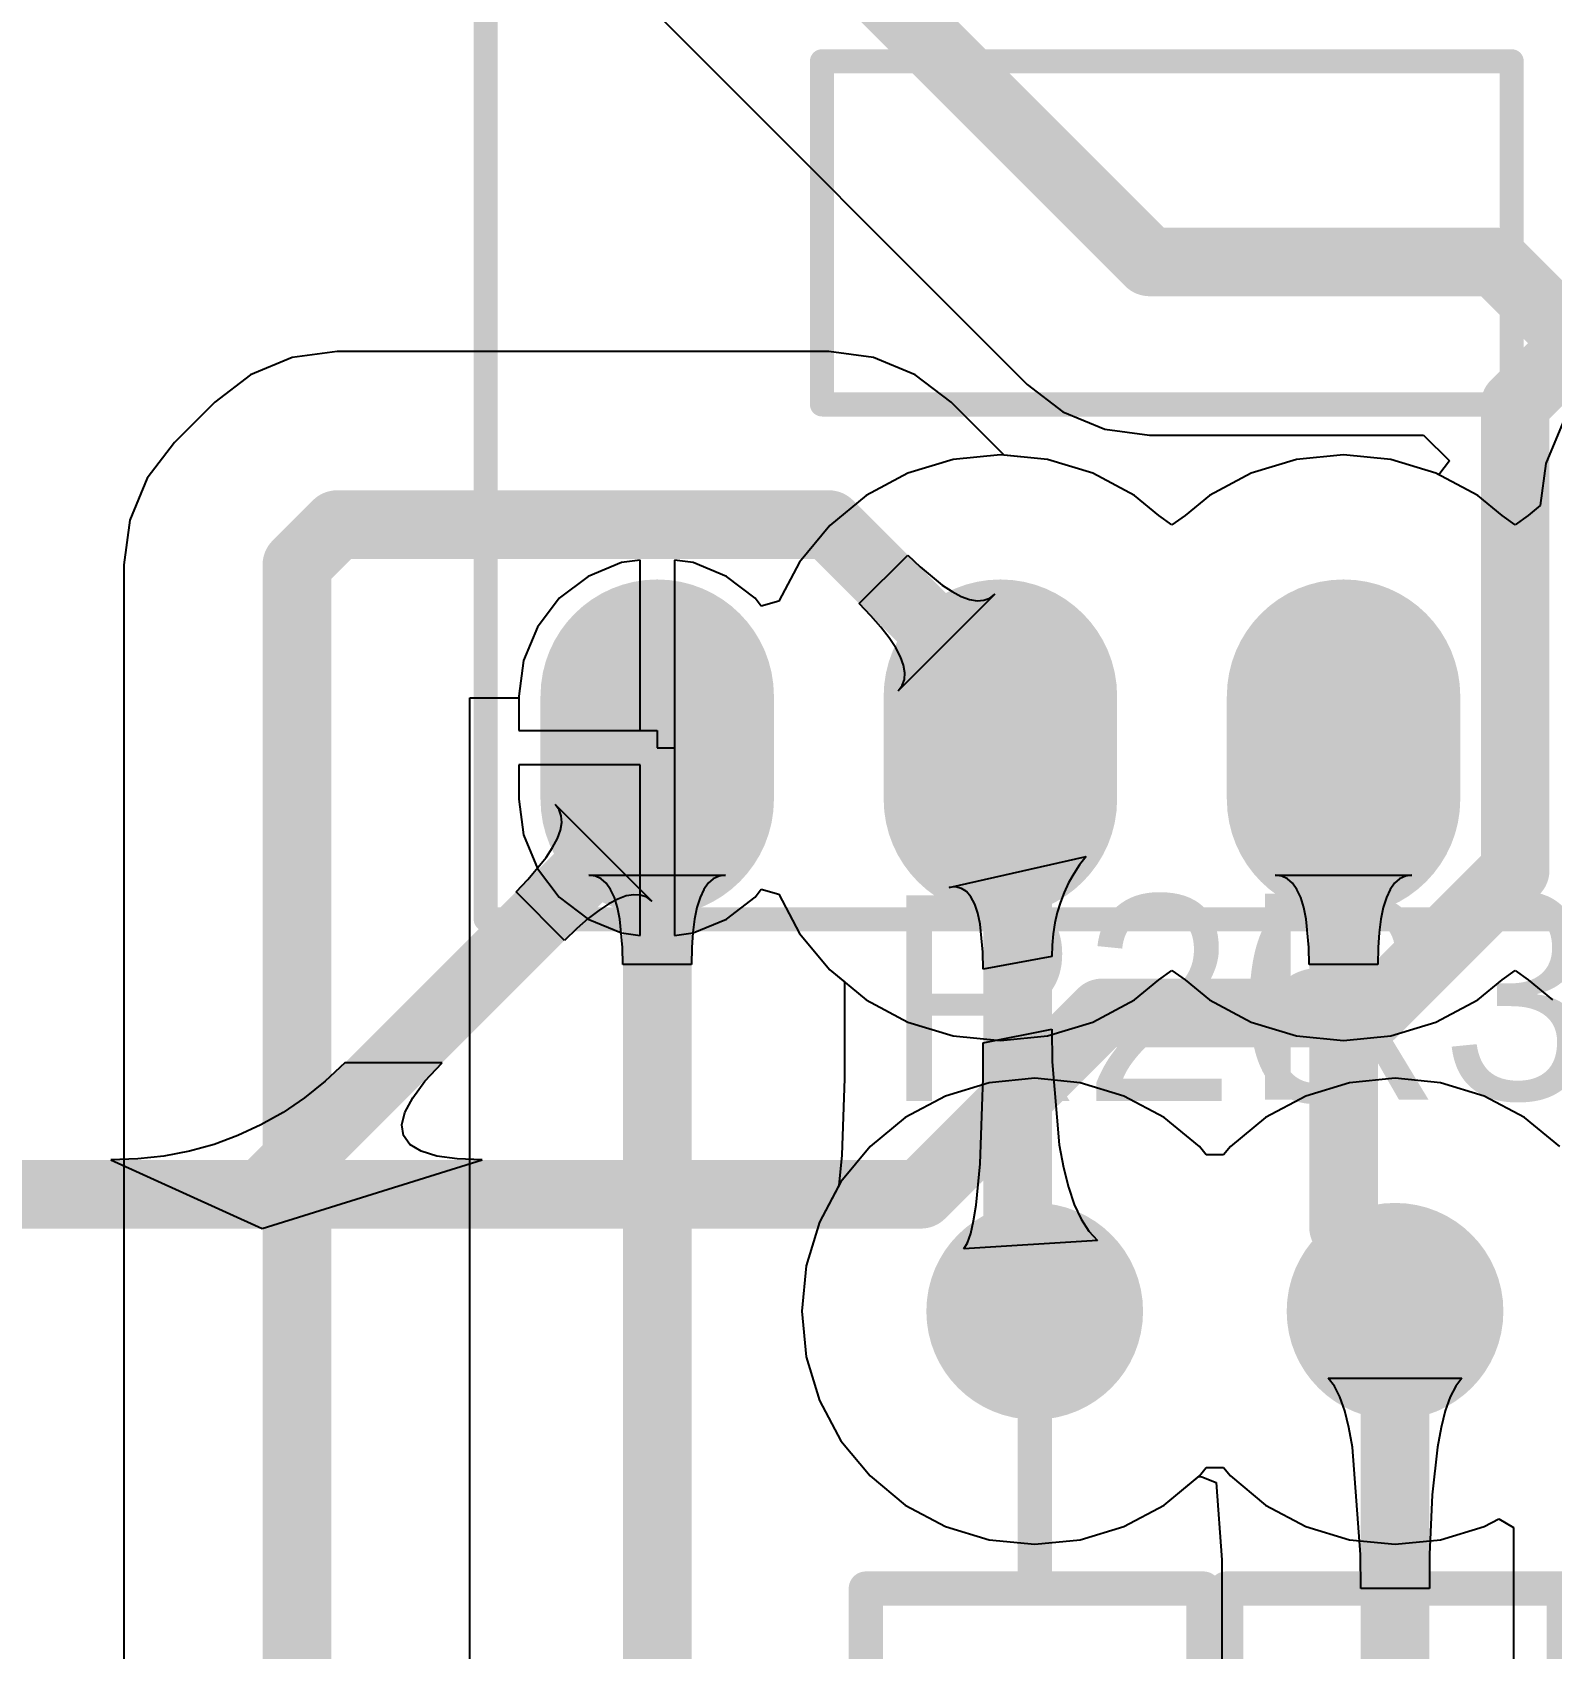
# Model space of a CAD drawing. Header units: millimetres. Extents: x 0 to 140, y 0 to 130.
# Drawn here: x 107.52 to 118.76, y 39.94 to 51.9 of the extents above; entities that cross this region are included whole.
import ezdxf

# ---------------------------------------------------------------- set-up
doc = ezdxf.new("R2010")
doc.units = ezdxf.units.MM
for name, color, linetype in [('BottomLayer', 5, 'Continuous'), ('BottomSolder', 6, 'Continuous'), ('MultiLayer', 9, 'Continuous'), ('PadHoleLayer', 156, 'Continuous'), ('TopLayer', 1, 'Continuous'), ('TopOverlay', 2, 'Continuous'), ('TopSolder', 216, 'Continuous')]:
    doc.layers.add(name, color=color, linetype=linetype)

# ---------------------------------------------------------------- blocks, each defined once
blk = doc.blocks.new('_________1_4__5')
at = {"layer": 'BottomLayer'}
h = blk.add_hatch(color=5, dxfattribs=at)
edge = h.paths.add_edge_path()
edge.add_arc((-5.1, 0), 0.7, 0, 360)
h = blk.add_hatch(color=5, dxfattribs=at)
edge = h.paths.add_edge_path()
edge.add_arc((5.1, 0), 0.7, 0, 360)
at = {"layer": 'BottomSolder'}
h = blk.add_hatch(color=6, dxfattribs=at)
edge = h.paths.add_edge_path()
edge.add_arc((-5.1, 0), 0.802, 0, 360)
h = blk.add_hatch(color=6, dxfattribs=at)
edge = h.paths.add_edge_path()
edge.add_arc((5.1, 0), 0.802, 0, 360)
at = {"layer": 'MultiLayer'}
h = blk.add_hatch(color=9, dxfattribs=at)
edge = h.paths.add_edge_path()
edge.add_arc((-5.1, 0), 0.7, 0, 360)
h = blk.add_hatch(color=9, dxfattribs=at)
edge = h.paths.add_edge_path()
edge.add_arc((5.1, 0), 0.7, 0, 360)
at = {"layer": 'PadHoleLayer'}
h = blk.add_hatch(color=156, dxfattribs=at)
edge = h.paths.add_edge_path()
edge.add_arc((-5.1, 0), 0.3, 0, 360)
h = blk.add_hatch(color=156, dxfattribs=at)
edge = h.paths.add_edge_path()
edge.add_arc((5.1, 0), 0.3, 0, 360)
at = {"layer": 'TopLayer'}
h = blk.add_hatch(color=1, dxfattribs=at)
edge = h.paths.add_edge_path()
edge.add_arc((-5.1, 0), 0.7, 0, 360)
h = blk.add_hatch(color=1, dxfattribs=at)
edge = h.paths.add_edge_path()
edge.add_arc((5.1, 0), 0.7, 0, 360)
at = {"layer": 'TopSolder'}
h = blk.add_hatch(color=216, dxfattribs=at)
edge = h.paths.add_edge_path()
edge.add_arc((-5.1, 0), 0.802, 0, 360)
h = blk.add_hatch(color=216, dxfattribs=at)
edge = h.paths.add_edge_path()
edge.add_arc((5.1, 0), 0.802, 0, 360)
at = {"layer": 'TopOverlay', "const_width": 0.254}
for points in [[(-3.048, 1.25), (3.048, 1.25)], [(-3.048, 1.25), (-3.048, -1.25)], [(3.048, 1.25), (3.048, -1.25)], [(-4.394, 0), (-3.073, 0)], [(3.099, 0), (4.42, 0)], [(-3.048, -1.25), (3.048, -1.25)]]:
    blk.add_lwpolyline(points, dxfattribs=at)
at = {"layer": 'TopOverlay', "const_width": 0.127}
for points in [[(-3.111, 1.25, 1), (-2.985, 1.25, 1)], [(-3.111, 1.25, 1), (-2.985, 1.25, 1)], [(2.985, 1.25, 1), (3.111, 1.25, 1)], [(2.985, 1.25, 1), (3.111, 1.25, 1)], [(-4.458, 0, 1), (-4.331, 0, 1)], [(-3.137, 0, 1), (-3.01, 0, 1)], [(3.035, 0, 1), (3.162, 0, 1)], [(4.356, 0, 1), (4.483, 0, 1)], [(-3.111, -1.25, 1), (-2.985, -1.25, 1)], [(-3.111, -1.25, 1), (-2.985, -1.25, 1)], [(2.985, -1.25, 1), (3.111, -1.25, 1)], [(2.985, -1.25, 1), (3.111, -1.25, 1)]]:
    blk.add_lwpolyline(points, format="xyb", close=True, dxfattribs=at)
blk = doc.blocks.new('_________1_4__9')
at = {"layer": 'BottomLayer'}
h = blk.add_hatch(color=5, dxfattribs=at)
edge = h.paths.add_edge_path()
edge.add_arc((-5.1, 0), 0.7, 0, 360)
h = blk.add_hatch(color=5, dxfattribs=at)
edge = h.paths.add_edge_path()
edge.add_arc((5.1, 0), 0.7, 0, 360)
at = {"layer": 'BottomSolder'}
h = blk.add_hatch(color=6, dxfattribs=at)
edge = h.paths.add_edge_path()
edge.add_arc((-5.1, 0), 0.802, 0, 360)
h = blk.add_hatch(color=6, dxfattribs=at)
edge = h.paths.add_edge_path()
edge.add_arc((5.1, 0), 0.802, 0, 360)
at = {"layer": 'MultiLayer'}
h = blk.add_hatch(color=9, dxfattribs=at)
edge = h.paths.add_edge_path()
edge.add_arc((-5.1, 0), 0.7, 0, 360)
h = blk.add_hatch(color=9, dxfattribs=at)
edge = h.paths.add_edge_path()
edge.add_arc((5.1, 0), 0.7, 0, 360)
at = {"layer": 'PadHoleLayer'}
h = blk.add_hatch(color=156, dxfattribs=at)
edge = h.paths.add_edge_path()
edge.add_arc((-5.1, 0), 0.3, 0, 360)
h = blk.add_hatch(color=156, dxfattribs=at)
edge = h.paths.add_edge_path()
edge.add_arc((5.1, 0), 0.3, 0, 360)
at = {"layer": 'TopLayer'}
h = blk.add_hatch(color=1, dxfattribs=at)
edge = h.paths.add_edge_path()
edge.add_arc((-5.1, 0), 0.7, 0, 360)
h = blk.add_hatch(color=1, dxfattribs=at)
edge = h.paths.add_edge_path()
edge.add_arc((5.1, 0), 0.7, 0, 360)
at = {"layer": 'TopSolder'}
h = blk.add_hatch(color=216, dxfattribs=at)
edge = h.paths.add_edge_path()
edge.add_arc((-5.1, 0), 0.802, 0, 360)
h = blk.add_hatch(color=216, dxfattribs=at)
edge = h.paths.add_edge_path()
edge.add_arc((5.1, 0), 0.802, 0, 360)
at = {"layer": 'TopOverlay', "const_width": 0.254}
for points in [[(3.048, 1.25), (-3.048, 1.25)], [(-3.048, -1.25), (-3.048, 1.25)], [(3.048, -1.25), (3.048, 1.25)], [(-3.073, 0), (-4.394, 0)], [(4.42, 0), (3.099, 0)], [(3.048, -1.25), (-3.048, -1.25)]]:
    blk.add_lwpolyline(points, dxfattribs=at)
at = {"layer": 'TopOverlay', "const_width": 0.127}
for points in [[(-3.111, 1.25, 1), (-2.985, 1.25, 1)], [(-3.111, 1.25, 1), (-2.985, 1.25, 1)], [(2.985, 1.25, 1), (3.111, 1.25, 1)], [(2.985, 1.25, 1), (3.111, 1.25, 1)], [(-4.458, 0, 1), (-4.331, 0, 1)], [(-3.137, 0, 1), (-3.01, 0, 1)], [(3.035, 0, 1), (3.162, 0, 1)], [(4.356, 0, 1), (4.483, 0, 1)], [(-3.111, -1.25, 1), (-2.985, -1.25, 1)], [(-3.111, -1.25, 1), (-2.985, -1.25, 1)], [(2.985, -1.25, 1), (3.111, -1.25, 1)], [(2.985, -1.25, 1), (3.111, -1.25, 1)]]:
    blk.add_lwpolyline(points, format="xyb", close=True, dxfattribs=at)
blk = doc.blocks.new('DIP8_W0_3_13')
at = {"layer": 'BottomLayer'}
h = blk.add_hatch(color=5, dxfattribs=at)
edge = h.paths.add_edge_path()
edge.add_arc((0, 7.239), 0.762, 180, 360)
edge.add_line((0.762, 7.239), (0.762, 8.001))
edge.add_arc((0, 8.001), 0.762, 0, 180)
edge.add_line((-0.762, 8.001), (-0.762, 7.239))
h = blk.add_hatch(color=5, dxfattribs=at)
edge = h.paths.add_edge_path()
edge.add_arc((2.54, 7.239), 0.762, 180, 360)
edge.add_line((3.302, 7.239), (3.302, 8.001))
edge.add_arc((2.54, 8.001), 0.762, 0, 180)
edge.add_line((1.778, 8.001), (1.778, 7.239))
h = blk.add_hatch(color=5, dxfattribs=at)
edge = h.paths.add_edge_path()
edge.add_arc((5.08, 7.239), 0.762, 180, 360)
edge.add_line((5.842, 7.239), (5.842, 8.001))
edge.add_arc((5.08, 8.001), 0.762, 0, 180)
edge.add_line((4.318, 8.001), (4.318, 7.239))
h = blk.add_hatch(color=5, dxfattribs=at)
edge = h.paths.add_edge_path()
edge.add_arc((7.62, 7.239), 0.762, 180, 360)
edge.add_line((8.382, 7.239), (8.382, 8.001))
edge.add_arc((7.62, 8.001), 0.762, 0, 180)
edge.add_line((6.858, 8.001), (6.858, 7.239))
blk.add_hatch(color=5, dxfattribs=at).paths.add_polyline_path([(-0.762, -1.143), (-0.762, 1.143), (0.762, 1.143), (0.762, -1.143)])
at = {"layer": 'BottomSolder'}
h = blk.add_hatch(color=6, dxfattribs=at)
edge = h.paths.add_edge_path()
edge.add_arc((0, 7.239), 0.864, 180, 360)
edge.add_line((0.864, 7.239), (0.864, 8.001))
edge.add_arc((0, 8.001), 0.864, 0, 180)
edge.add_line((-0.864, 8.001), (-0.864, 7.239))
h = blk.add_hatch(color=6, dxfattribs=at)
edge = h.paths.add_edge_path()
edge.add_arc((2.54, 7.239), 0.864, 180, 360)
edge.add_line((3.404, 7.239), (3.404, 8.001))
edge.add_arc((2.54, 8.001), 0.864, 0, 180)
edge.add_line((1.676, 8.001), (1.676, 7.239))
h = blk.add_hatch(color=6, dxfattribs=at)
edge = h.paths.add_edge_path()
edge.add_arc((5.08, 7.239), 0.864, 180, 360)
edge.add_line((5.944, 7.239), (5.944, 8.001))
edge.add_arc((5.08, 8.001), 0.864, 0, 180)
edge.add_line((4.216, 8.001), (4.216, 7.239))
h = blk.add_hatch(color=6, dxfattribs=at)
edge = h.paths.add_edge_path()
edge.add_arc((7.62, 7.239), 0.864, 180, 360)
edge.add_line((8.484, 7.239), (8.484, 8.001))
edge.add_arc((7.62, 8.001), 0.864, 0, 180)
edge.add_line((6.756, 8.001), (6.756, 7.239))
blk.add_hatch(color=6, dxfattribs=at).paths.add_polyline_path([(-0.864, -1.245), (-0.864, 1.245), (0.864, 1.245), (0.864, -1.245)])
at = {"layer": 'MultiLayer'}
h = blk.add_hatch(color=9, dxfattribs=at)
edge = h.paths.add_edge_path()
edge.add_arc((0, 7.239), 0.762, 180, 360)
edge.add_line((0.762, 7.239), (0.762, 8.001))
edge.add_arc((0, 8.001), 0.762, 0, 180)
edge.add_line((-0.762, 8.001), (-0.762, 7.239))
h = blk.add_hatch(color=9, dxfattribs=at)
edge = h.paths.add_edge_path()
edge.add_arc((2.54, 7.239), 0.762, 180, 360)
edge.add_line((3.302, 7.239), (3.302, 8.001))
edge.add_arc((2.54, 8.001), 0.762, 0, 180)
edge.add_line((1.778, 8.001), (1.778, 7.239))
h = blk.add_hatch(color=9, dxfattribs=at)
edge = h.paths.add_edge_path()
edge.add_arc((5.08, 7.239), 0.762, 180, 360)
edge.add_line((5.842, 7.239), (5.842, 8.001))
edge.add_arc((5.08, 8.001), 0.762, 0, 180)
edge.add_line((4.318, 8.001), (4.318, 7.239))
h = blk.add_hatch(color=9, dxfattribs=at)
edge = h.paths.add_edge_path()
edge.add_arc((7.62, 7.239), 0.762, 180, 360)
edge.add_line((8.382, 7.239), (8.382, 8.001))
edge.add_arc((7.62, 8.001), 0.762, 0, 180)
edge.add_line((6.858, 8.001), (6.858, 7.239))
blk.add_hatch(color=9, dxfattribs=at).paths.add_polyline_path([(-0.762, -1.143), (-0.762, 1.143), (0.762, 1.143), (0.762, -1.143)])
at = {"layer": 'PadHoleLayer'}
h = blk.add_hatch(color=156, dxfattribs=at)
edge = h.paths.add_edge_path()
edge.add_arc((0, 7.62), 0.394, 0, 360)
h = blk.add_hatch(color=156, dxfattribs=at)
edge = h.paths.add_edge_path()
edge.add_arc((2.54, 7.62), 0.394, 0, 360)
h = blk.add_hatch(color=156, dxfattribs=at)
edge = h.paths.add_edge_path()
edge.add_arc((5.08, 7.62), 0.394, 0, 360)
h = blk.add_hatch(color=156, dxfattribs=at)
edge = h.paths.add_edge_path()
edge.add_arc((7.62, 7.62), 0.394, 0, 360)
h = blk.add_hatch(color=156, dxfattribs=at)
edge = h.paths.add_edge_path()
edge.add_arc((0, 0), 0.394, 0, 360)
h = blk.add_hatch(color=156, dxfattribs=at)
edge = h.paths.add_edge_path()
edge.add_arc((2.54, 0), 0.394, 0, 360)
h = blk.add_hatch(color=156, dxfattribs=at)
edge = h.paths.add_edge_path()
edge.add_arc((5.08, 0), 0.394, 0, 360)
h = blk.add_hatch(color=156, dxfattribs=at)
edge = h.paths.add_edge_path()
edge.add_arc((7.62, 0), 0.394, 0, 360)
at = {"layer": 'TopLayer'}
h = blk.add_hatch(color=1, dxfattribs=at)
edge = h.paths.add_edge_path()
edge.add_arc((0, 7.239), 0.762, 180, 360)
edge.add_line((0.762, 7.239), (0.762, 8.001))
edge.add_arc((0, 8.001), 0.762, 0, 180)
edge.add_line((-0.762, 8.001), (-0.762, 7.239))
h = blk.add_hatch(color=1, dxfattribs=at)
edge = h.paths.add_edge_path()
edge.add_arc((2.54, 7.239), 0.762, 180, 360)
edge.add_line((3.302, 7.239), (3.302, 8.001))
edge.add_arc((2.54, 8.001), 0.762, 0, 180)
edge.add_line((1.778, 8.001), (1.778, 7.239))
h = blk.add_hatch(color=1, dxfattribs=at)
edge = h.paths.add_edge_path()
edge.add_arc((5.08, 7.239), 0.762, 180, 360)
edge.add_line((5.842, 7.239), (5.842, 8.001))
edge.add_arc((5.08, 8.001), 0.762, 0, 180)
edge.add_line((4.318, 8.001), (4.318, 7.239))
h = blk.add_hatch(color=1, dxfattribs=at)
edge = h.paths.add_edge_path()
edge.add_arc((7.62, 7.239), 0.762, 180, 360)
edge.add_line((8.382, 7.239), (8.382, 8.001))
edge.add_arc((7.62, 8.001), 0.762, 0, 180)
edge.add_line((6.858, 8.001), (6.858, 7.239))
blk.add_hatch(color=1, dxfattribs=at).paths.add_polyline_path([(-0.762, -1.143), (-0.762, 1.143), (0.762, 1.143), (0.762, -1.143)])
at = {"layer": 'TopSolder'}
h = blk.add_hatch(color=216, dxfattribs=at)
edge = h.paths.add_edge_path()
edge.add_arc((0, 7.239), 0.864, 180, 360)
edge.add_line((0.864, 7.239), (0.864, 8.001))
edge.add_arc((0, 8.001), 0.864, 0, 180)
edge.add_line((-0.864, 8.001), (-0.864, 7.239))
h = blk.add_hatch(color=216, dxfattribs=at)
edge = h.paths.add_edge_path()
edge.add_arc((2.54, 7.239), 0.864, 180, 360)
edge.add_line((3.404, 7.239), (3.404, 8.001))
edge.add_arc((2.54, 8.001), 0.864, 0, 180)
edge.add_line((1.676, 8.001), (1.676, 7.239))
h = blk.add_hatch(color=216, dxfattribs=at)
edge = h.paths.add_edge_path()
edge.add_arc((5.08, 7.239), 0.864, 180, 360)
edge.add_line((5.944, 7.239), (5.944, 8.001))
edge.add_arc((5.08, 8.001), 0.864, 0, 180)
edge.add_line((4.216, 8.001), (4.216, 7.239))
h = blk.add_hatch(color=216, dxfattribs=at)
edge = h.paths.add_edge_path()
edge.add_arc((7.62, 7.239), 0.864, 180, 360)
edge.add_line((8.484, 7.239), (8.484, 8.001))
edge.add_arc((7.62, 8.001), 0.864, 0, 180)
edge.add_line((6.756, 8.001), (6.756, 7.239))
blk.add_hatch(color=216, dxfattribs=at).paths.add_polyline_path([(-0.864, -1.245), (-0.864, 1.245), (0.864, 1.245), (0.864, -1.245)])
at = {"layer": 'TopOverlay', "const_width": 0.178}
for points in [[(8.89, 8.89), (-1.27, 8.89)], [(-1.27, 8.89), (-1.27, 5.105)], [(8.89, 8.89), (8.89, -1.27)], [(6.401, 5.08), (1.295, 5.08)], [(1.295, 5.08), (1.295, 2.54)], [(6.401, 5.08), (6.401, 2.54)], [(-1.27, 2.54), (-1.27, -1.27)], [(6.401, 2.54), (1.295, 2.54)], [(8.89, -1.27), (-1.27, -1.27)]]:
    blk.add_lwpolyline(points, dxfattribs=at)
at = {"layer": 'TopOverlay'}
for points, const_width in [([(-1.314, 8.89, 1), (-1.226, 8.89, 1)], 0.0889), ([(-1.314, 8.89, 1), (-1.226, 8.89, 1)], 0.0889), ([(8.846, 8.89, 1), (8.934, 8.89, 1)], 0.0889), ([(8.846, 8.89, 1), (8.934, 8.89, 1)], 0.0889), ([(-1.314, 5.105, 1), (-1.226, 5.105, 1)], 0.0889), ([(-1.314, 5.08, 1), (-1.226, 5.08, 1)], 0.0889), ([(1.251, 5.08, 1), (1.34, 5.08, 1)], 0.0889), ([(1.251, 5.08, 1), (1.34, 5.08, 1)], 0.0889), ([(6.356, 5.08, 1), (6.445, 5.08, 1)], 0.0889), ([(6.356, 5.08, 1), (6.445, 5.08, 1)], 0.0889), ([(-1.324, 2.541, 1), (-1.235, 2.541, 1)], 0.0889), ([(-1.314, 2.54, 1), (-1.226, 2.54, 1)], 0.0889), ([(1.251, 2.54, 1), (1.34, 2.54, 1)], 0.0889), ([(1.251, 2.54, 1), (1.34, 2.54, 1)], 0.0889), ([(6.356, 2.54, 1), (6.445, 2.54, 1)], 0.0889), ([(6.356, 2.54, 1), (6.445, 2.54, 1)], 0.0889), ([(0.229, 1.956, 1), (-0.178, 1.956, 1)], 0.381), ([(-0.273, 1.956, 1), (-0.083, 1.956, 1)], 0.191), ([(0.133, 1.956, 1), (0.324, 1.956, 1)], 0.191), ([(-1.314, -1.27, 1), (-1.226, -1.27, 1)], 0.0889), ([(-1.314, -1.27, 1), (-1.226, -1.27, 1)], 0.0889), ([(8.846, -1.27, 1), (8.934, -1.27, 1)], 0.0889), ([(8.846, -1.27, 1), (8.934, -1.27, 1)], 0.0889)]:
    blk.add_lwpolyline(points, format="xyb", close=True, dxfattribs=dict(at, const_width=const_width))
at = {"layer": 'TopOverlay', "const_width": 0.178}
blk.add_lwpolyline([(-1.27, 5.08, -1.030551), (-1.28, 2.541)], format="xyb", dxfattribs=at)

msp = doc.modelspace()

# ---------------------------------------------------------------- linework, layer by layer
at = {"layer": 'BottomLayer'}
for p, q in [((112.113, 52.064), (114.879, 49.298)), ((109.772, 49.541), (109.44, 49.497)), ((113.411, 49.541), (109.772, 49.541)), ((113.743, 49.497), (113.411, 49.541)), ((109.44, 49.497), (109.131, 49.369)), ((114.051, 49.369), (113.743, 49.497)), ((109.131, 49.369), (108.866, 49.166)), ((114.317, 49.166), (114.051, 49.369)), ((114.879, 49.298), (115.144, 49.095)), ((108.866, 49.166), (108.568, 48.868)), ((114.709, 48.774), (114.317, 49.166)), ((115.144, 49.095), (115.453, 48.967)), ((115.453, 48.967), (115.785, 48.923)), ((108.568, 48.868), (108.365, 48.603)), ((115.785, 48.923), (117.812, 48.923)), ((117.812, 48.923), (118.004, 48.732)), ((115.03, 48.742), (114.709, 48.774)), ((115.365, 48.641), (115.03, 48.742)), ((116.872, 48.742), (116.537, 48.641)), ((117.221, 48.777), (116.872, 48.742)), ((117.57, 48.742), (117.221, 48.777)), ((117.905, 48.641), (117.57, 48.742)), ((118.004, 48.732), (117.927, 48.628)), ((108.365, 48.603), (108.237, 48.294)), ((115.674, 48.476), (115.365, 48.641)), ((116.537, 48.641), (116.228, 48.476)), ((117.927, 48.628), (117.905, 48.641)), ((115.854, 48.327), (115.674, 48.476)), ((116.228, 48.476), (116.048, 48.327)), ((115.951, 48.258), (115.854, 48.327)), ((116.048, 48.327), (115.951, 48.258)), ((108.237, 48.294), (108.193, 47.962)), ((113.636, 47.676), (113.995, 48.035)), ((113.995, 48.035), (114.086, 47.948)), ((108.193, 47.962), (108.193, 25.781)), ((114.086, 47.948), (114.25, 47.813)), ((114.641, 47.746), (113.925, 47.03)), ((114.25, 47.813), (114.323, 47.764)), ((114.323, 47.764), (114.39, 47.729)), ((114.603, 47.716), (114.641, 47.746)), ((113.723, 47.585), (113.636, 47.676)), ((114.39, 47.729), (114.452, 47.706)), ((114.452, 47.706), (114.508, 47.697)), ((114.508, 47.697), (114.558, 47.7)), ((114.558, 47.7), (114.603, 47.716)), ((113.797, 47.5), (113.723, 47.585)), ((113.858, 47.421), (113.797, 47.5)), ((113.907, 47.348), (113.858, 47.421)), ((113.942, 47.281), (113.907, 47.348)), ((113.965, 47.219), (113.942, 47.281)), ((113.974, 47.163), (113.965, 47.219)), ((113.971, 47.113), (113.974, 47.163)), ((113.925, 47.03), (113.955, 47.068)), ((113.955, 47.068), (113.971, 47.113)), ((110.755, 26.312), (110.755, 46.979)), ((110.755, 46.979), (111.116, 46.979)), ((111.116, 46.979), (111.116, 46.736)), ((111.116, 46.736), (112.141, 46.736)), ((112.141, 46.736), (112.141, 46.609)), ((112.141, 46.609), (112.268, 46.609)), ((112.268, 46.609), (112.268, 45.22)), ((112.014, 46.482), (111.116, 46.482)), ((111.116, 46.482), (111.116, 46.228)), ((112.014, 45.22), (112.014, 46.482)), ((111.116, 46.228), (111.151, 45.963)), ((111.151, 45.963), (111.254, 45.716)), ((111.254, 45.716), (111.416, 45.503)), ((114.301, 45.574), (115.315, 45.804)), ((115.267, 45.741), (115.224, 45.676)), ((115.315, 45.804), (115.267, 45.741)), ((111.683, 45.659), (111.635, 45.665)), ((111.635, 45.665), (112.647, 45.665)), ((111.726, 45.639), (111.683, 45.659)), ((111.763, 45.606), (111.726, 45.639)), ((111.796, 45.56), (111.763, 45.606)), ((112.519, 45.606), (112.486, 45.56)), ((112.556, 45.639), (112.519, 45.606)), ((112.599, 45.659), (112.556, 45.639)), ((112.647, 45.665), (112.599, 45.659)), ((114.349, 45.578), (114.301, 45.574)), ((114.392, 45.568), (114.349, 45.578)), ((115.186, 45.608), (115.153, 45.538)), ((115.224, 45.676), (115.186, 45.608)), ((116.763, 45.659), (116.715, 45.665)), ((116.715, 45.665), (117.727, 45.665)), ((116.806, 45.639), (116.763, 45.659)), ((116.843, 45.606), (116.806, 45.639)), ((116.876, 45.56), (116.843, 45.606)), ((117.599, 45.606), (117.566, 45.56)), ((117.636, 45.639), (117.599, 45.606)), ((117.679, 45.659), (117.636, 45.639)), ((117.727, 45.665), (117.679, 45.659)), ((111.416, 45.503), (111.629, 45.341)), ((111.824, 45.5), (111.796, 45.56)), ((111.847, 45.427), (111.824, 45.5)), ((112.458, 45.5), (112.435, 45.427)), ((112.486, 45.56), (112.458, 45.5)), ((112.653, 45.341), (112.866, 45.503)), ((112.866, 45.503), (112.911, 45.562)), ((112.911, 45.562), (113.041, 45.524)), ((113.041, 45.524), (113.195, 45.235)), ((114.43, 45.544), (114.392, 45.568)), ((114.463, 45.505), (114.43, 45.544)), ((114.491, 45.452), (114.463, 45.505)), ((115.125, 45.465), (115.102, 45.389)), ((115.153, 45.538), (115.125, 45.465)), ((116.904, 45.5), (116.876, 45.56)), ((116.927, 45.427), (116.904, 45.5)), ((117.538, 45.5), (117.515, 45.427)), ((117.566, 45.56), (117.538, 45.5)), ((111.629, 45.341), (111.876, 45.238)), ((111.864, 45.341), (111.847, 45.427)), ((111.884, 45.13), (111.864, 45.341)), ((112.418, 45.341), (112.405, 45.242)), ((112.406, 45.238), (112.653, 45.341)), ((112.435, 45.427), (112.418, 45.341)), ((114.514, 45.384), (114.491, 45.452)), ((114.531, 45.302), (114.514, 45.384)), ((115.102, 45.389), (115.085, 45.312)), ((116.944, 45.341), (116.927, 45.427)), ((116.964, 45.13), (116.944, 45.341)), ((117.498, 45.341), (117.485, 45.242)), ((117.515, 45.427), (117.498, 45.341)), ((111.876, 45.238), (112.014, 45.22)), ((112.268, 45.22), (112.406, 45.238)), ((112.405, 45.242), (112.398, 45.13)), ((113.195, 45.235), (113.418, 44.965)), ((114.551, 45.095), (114.531, 45.302)), ((115.072, 45.231), (115.065, 45.148)), ((115.085, 45.312), (115.072, 45.231)), ((117.485, 45.242), (117.478, 45.13)), ((111.887, 45.004), (111.884, 45.13)), ((112.398, 45.13), (112.395, 45.004)), ((115.065, 45.148), (115.062, 45.063)), ((116.967, 45.004), (116.964, 45.13)), ((117.478, 45.13), (117.475, 45.004)), ((112.395, 45.004), (111.887, 45.004)), ((114.554, 44.97), (114.551, 45.095)), ((115.062, 45.063), (114.554, 44.97)), ((117.475, 45.004), (116.967, 45.004)), ((113.418, 44.965), (113.527, 44.875)), ((113.527, 44.875), (113.527, 44.16)), ((114.554, 44.425), (115.062, 44.526)), ((115.062, 44.526), (115.065, 44.283)), ((114.553, 44.165), (114.554, 44.425)), ((115.065, 44.283), (115.116, 43.669)), ((113.527, 44.16), (113.508, 43.594)), ((114.531, 43.528), (114.553, 44.165)), ((115.116, 43.669), (115.147, 43.503)), ((113.508, 43.594), (113.486, 43.368)), ((114.502, 43.223), (114.531, 43.528)), ((115.147, 43.503), (115.184, 43.356)), ((113.486, 43.368), (113.342, 43.098)), ((115.184, 43.356), (115.228, 43.228)), ((114.483, 43.107), (114.502, 43.223)), ((115.228, 43.228), (115.279, 43.12)), ((113.342, 43.098), (113.244, 42.774)), ((114.462, 43.014), (114.483, 43.107)), ((115.279, 43.12), (115.336, 43.031)), ((115.4, 42.961), (114.41, 42.901)), ((114.41, 42.901), (114.437, 42.945)), ((114.437, 42.945), (114.462, 43.014)), ((115.336, 43.031), (115.4, 42.961)), ((113.244, 42.774), (113.211, 42.438)), ((113.211, 42.438), (113.244, 42.102)), ((113.244, 42.102), (113.342, 41.778)), ((113.342, 41.778), (113.501, 41.48)), ((113.501, 41.48), (113.716, 41.219)), ((116.154, 41.219), (116.205, 41.281)), ((116.205, 41.281), (116.332, 41.281)), ((116.332, 41.281), (116.383, 41.219)), ((113.716, 41.219), (113.977, 41.004)), ((115.893, 41.004), (116.154, 41.219)), ((116.383, 41.219), (116.644, 41.004)), ((113.977, 41.004), (114.275, 40.845)), ((115.595, 40.845), (115.893, 41.004)), ((116.644, 41.004), (116.942, 40.845)), ((114.275, 40.845), (114.599, 40.747)), ((115.271, 40.747), (115.595, 40.845)), ((116.942, 40.845), (117.266, 40.747)), ((117.938, 40.747), (118.262, 40.845)), ((118.262, 40.845), (118.371, 40.903)), ((118.371, 40.903), (118.48, 40.838)), ((118.48, 40.838), (118.48, 33.219)), ((114.599, 40.747), (114.935, 40.714)), ((114.935, 40.714), (115.271, 40.747)), ((117.266, 40.747), (117.602, 40.714)), ((117.602, 40.714), (117.938, 40.747))]:
    msp.add_line(p, q, dxfattribs=at)
at = {"layer": 'BottomLayer', "const_width": 0.508}
for points in [[(112.141, 53.848), (115.785, 50.204)], [(115.785, 50.204), (118.343, 50.204)], [(118.343, 50.204), (121.031, 47.516)], [(109.474, 47.962), (109.772, 48.26)], [(109.772, 48.26), (113.411, 48.26)], [(113.411, 48.26), (114.681, 46.99)], [(109.474, 25.781), (109.474, 47.962)], [(114.681, 46.609), (114.681, 46.99)], [(112.141, 37.699), (112.141, 46.609)], [(114.681, 46.609), (114.808, 46.482)], [(117.221, 43.06), (117.221, 46.609)], [(114.808, 42.565), (114.808, 46.482)], [(117.221, 43.06), (117.602, 42.679)], [(117.602, 42.438), (117.602, 42.679)], [(114.808, 42.565), (114.935, 42.438)]]:
    msp.add_lwpolyline(points, dxfattribs=at)
at = {"layer": 'BottomLayer', "const_width": 0.254}
for points in [[(115.658, 50.204, 1), (115.912, 50.204, 1)], [(115.658, 50.204, 1), (115.912, 50.204, 1)], [(118.216, 50.204, 1), (118.47, 50.204, 1)], [(118.216, 50.204, 1), (118.47, 50.204, 1)], [(109.645, 48.26, 1), (109.899, 48.26, 1)], [(109.645, 48.26, 1), (109.899, 48.26, 1)], [(113.284, 48.26, 1), (113.538, 48.26, 1)], [(113.284, 48.26, 1), (113.538, 48.26, 1)], [(109.347, 47.962, 1), (109.601, 47.962, 1)], [(109.347, 47.962, 1), (109.601, 47.962, 1)], [(114.554, 46.99, 1), (114.808, 46.99, 1)], [(114.554, 46.99, 1), (114.808, 46.99, 1)], [(112.014, 46.609, 1), (112.268, 46.609, 1)], [(114.554, 46.609, 1), (114.808, 46.609, 1)], [(114.554, 46.609, 1), (114.808, 46.609, 1)], [(117.094, 46.609, 1), (117.348, 46.609, 1)], [(114.681, 46.482, 1), (114.935, 46.482, 1)], [(114.681, 46.482, 1), (114.935, 46.482, 1)], [(117.094, 43.06, 1), (117.348, 43.06, 1)], [(117.094, 43.06, 1), (117.348, 43.06, 1)], [(117.475, 42.679, 1), (117.729, 42.679, 1)], [(117.475, 42.679, 1), (117.729, 42.679, 1)], [(114.681, 42.565, 1), (114.935, 42.565, 1)], [(114.681, 42.565, 1), (114.935, 42.565, 1)], [(114.808, 42.438, 1), (115.062, 42.438, 1)], [(117.475, 42.438, 1), (117.729, 42.438, 1)]]:
    msp.add_lwpolyline(points, format="xyb", close=True, dxfattribs=at)
at = {"layer": 'TopLayer'}
for p, q in [((118.846, 49.02), (118.718, 48.711)), ((114.332, 48.742), (113.997, 48.641)), ((114.681, 48.777), (114.332, 48.742)), ((115.03, 48.742), (114.681, 48.777)), ((115.365, 48.641), (115.03, 48.742)), ((116.872, 48.742), (116.537, 48.641)), ((117.221, 48.777), (116.872, 48.742)), ((117.57, 48.742), (117.221, 48.777)), ((117.905, 48.641), (117.57, 48.742)), ((118.718, 48.711), (118.677, 48.401)), ((113.997, 48.641), (113.688, 48.476)), ((115.674, 48.476), (115.365, 48.641)), ((116.537, 48.641), (116.228, 48.476)), ((118.214, 48.476), (117.905, 48.641)), ((113.688, 48.476), (113.418, 48.253)), ((115.854, 48.327), (115.674, 48.476)), ((116.228, 48.476), (116.048, 48.327)), ((118.394, 48.327), (118.214, 48.476)), ((115.951, 48.258), (115.854, 48.327)), ((116.048, 48.327), (115.951, 48.258)), ((118.491, 48.258), (118.394, 48.327)), ((118.588, 48.327), (118.491, 48.258)), ((118.677, 48.401), (118.588, 48.327)), ((113.418, 48.253), (113.195, 47.983)), ((111.876, 47.98), (111.629, 47.877)), ((112.014, 47.998), (111.876, 47.98)), ((112.014, 46.736), (112.014, 47.998)), ((112.406, 47.98), (112.268, 47.998)), ((112.268, 47.998), (112.268, 46.609)), ((112.653, 47.877), (112.406, 47.98)), ((113.195, 47.983), (113.041, 47.694)), ((111.629, 47.877), (111.416, 47.715)), ((112.866, 47.715), (112.653, 47.877)), ((111.416, 47.715), (111.254, 47.502)), ((112.911, 47.656), (112.866, 47.715)), ((113.041, 47.694), (112.911, 47.656)), ((111.254, 47.502), (111.151, 47.255)), ((111.151, 47.255), (111.116, 46.99)), ((111.116, 46.99), (111.116, 46.736)), ((111.116, 46.736), (112.014, 46.736)), ((112.268, 46.609), (112.268, 45.22)), ((112.014, 46.482), (111.116, 46.482)), ((111.116, 46.482), (111.116, 46.228)), ((112.014, 45.22), (112.014, 46.482)), ((111.116, 46.228), (111.151, 45.963)), ((111.415, 46.15), (111.385, 46.188)), ((111.385, 46.188), (112.101, 45.472)), ((111.431, 46.105), (111.415, 46.15)), ((111.425, 45.999), (111.434, 46.055)), ((111.434, 46.055), (111.431, 46.105)), ((111.151, 45.963), (111.254, 45.716)), ((111.367, 45.87), (111.402, 45.937)), ((111.402, 45.937), (111.425, 45.999)), ((111.318, 45.797), (111.367, 45.87)), ((111.183, 45.633), (111.318, 45.797)), ((111.254, 45.716), (111.416, 45.503)), ((111.096, 45.542), (111.183, 45.633)), ((111.455, 45.183), (111.096, 45.542)), ((111.416, 45.503), (111.629, 45.341)), ((111.85, 45.489), (111.783, 45.454)), ((111.912, 45.512), (111.85, 45.489)), ((111.968, 45.521), (111.912, 45.512)), ((112.018, 45.518), (111.968, 45.521)), ((112.063, 45.502), (112.018, 45.518)), ((112.101, 45.472), (112.063, 45.502)), ((112.653, 45.341), (112.866, 45.503)), ((112.866, 45.503), (112.911, 45.562)), ((112.911, 45.562), (113.041, 45.524)), ((113.041, 45.524), (113.195, 45.235)), ((111.631, 45.344), (111.546, 45.27)), ((111.629, 45.341), (111.876, 45.238)), ((111.71, 45.405), (111.631, 45.344)), ((111.783, 45.454), (111.71, 45.405)), ((112.406, 45.238), (112.653, 45.341)), ((111.546, 45.27), (111.455, 45.183)), ((111.876, 45.238), (112.014, 45.22)), ((112.268, 45.22), (112.406, 45.238)), ((113.195, 45.235), (113.418, 44.965)), ((113.418, 44.965), (113.688, 44.742)), ((115.674, 44.742), (115.854, 44.891)), ((115.854, 44.891), (115.951, 44.96)), ((115.951, 44.96), (116.048, 44.891)), ((116.048, 44.891), (116.228, 44.742)), ((118.214, 44.742), (118.394, 44.891)), ((118.394, 44.891), (118.491, 44.96)), ((118.491, 44.96), (118.588, 44.891)), ((118.588, 44.891), (118.768, 44.742)), ((113.688, 44.742), (113.997, 44.577)), ((115.365, 44.577), (115.674, 44.742)), ((116.228, 44.742), (116.537, 44.577)), ((117.905, 44.577), (118.214, 44.742)), ((113.997, 44.577), (114.332, 44.476)), ((115.03, 44.476), (115.365, 44.577)), ((116.537, 44.577), (116.872, 44.476)), ((117.57, 44.476), (117.905, 44.577)), ((114.332, 44.476), (114.681, 44.441)), ((114.681, 44.441), (115.03, 44.476)), ((116.872, 44.476), (117.221, 44.441)), ((117.221, 44.441), (117.57, 44.476)), ((109.83, 44.276), (109.684, 44.14)), ((110.549, 44.276), (109.83, 44.276)), ((110.422, 44.14), (110.549, 44.276)), ((114.935, 44.162), (114.599, 44.129)), ((115.271, 44.129), (114.935, 44.162)), ((117.602, 44.162), (117.266, 44.129)), ((117.938, 44.129), (117.602, 44.162)), ((109.684, 44.14), (109.531, 44.018)), ((110.331, 44.018), (110.422, 44.14)), ((114.275, 44.031), (113.977, 43.872)), ((114.599, 44.129), (114.275, 44.031)), ((115.595, 44.031), (115.271, 44.129)), ((115.893, 43.872), (115.595, 44.031)), ((116.942, 44.031), (116.644, 43.872)), ((117.266, 44.129), (116.942, 44.031)), ((118.262, 44.031), (117.938, 44.129)), ((118.56, 43.872), (118.262, 44.031)), ((109.372, 43.91), (109.208, 43.817)), ((109.531, 44.018), (109.372, 43.91)), ((110.251, 43.817), (110.274, 43.91)), ((110.274, 43.91), (110.331, 44.018)), ((109.208, 43.817), (109.037, 43.738)), ((110.264, 43.738), (110.251, 43.817)), ((113.977, 43.872), (113.716, 43.657)), ((116.154, 43.657), (115.893, 43.872)), ((116.644, 43.872), (116.383, 43.657)), ((118.821, 43.657), (118.56, 43.872)), ((108.861, 43.673), (108.679, 43.623)), ((109.037, 43.738), (108.861, 43.673)), ((110.311, 43.673), (110.264, 43.738)), ((110.393, 43.623), (110.311, 43.673)), ((108.296, 43.565), (108.096, 43.558)), ((108.096, 43.558), (109.217, 43.05)), ((108.49, 43.587), (108.296, 43.565)), ((108.679, 43.623), (108.49, 43.587)), ((109.217, 43.05), (110.846, 43.558)), ((110.509, 43.587), (110.393, 43.623)), ((110.66, 43.565), (110.509, 43.587)), ((110.846, 43.558), (110.66, 43.565)), ((113.716, 43.657), (113.501, 43.396)), ((116.205, 43.595), (116.154, 43.657)), ((116.332, 43.595), (116.205, 43.595)), ((116.383, 43.657), (116.332, 43.595)), ((113.501, 43.396), (113.342, 43.098)), ((113.342, 43.098), (113.244, 42.774)), ((109.217, 43.05), (109.217, 43.05)), ((109.217, 43.05), (109.217, 43.05)), ((109.217, 43.05), (109.217, 43.05)), ((109.217, 43.05), (109.217, 43.05)), ((109.217, 43.05), (109.217, 43.05)), ((109.217, 43.05), (109.217, 43.05)), ((109.217, 43.05), (109.217, 43.05)), ((109.217, 43.05), (109.217, 43.05)), ((109.217, 43.05), (109.217, 43.05)), ((109.217, 43.05), (109.217, 43.05)), ((113.244, 42.774), (113.211, 42.438)), ((113.211, 42.438), (113.244, 42.102)), ((113.244, 42.102), (113.342, 41.778)), ((117.153, 41.884), (117.107, 41.943)), ((117.107, 41.943), (118.097, 41.943)), ((117.194, 41.804), (117.153, 41.884)), ((118.051, 41.884), (118.01, 41.804)), ((118.097, 41.943), (118.051, 41.884)), ((113.342, 41.778), (113.501, 41.48)), ((117.23, 41.702), (117.194, 41.804)), ((118.01, 41.804), (117.974, 41.702)), ((117.261, 41.578), (117.23, 41.702)), ((117.974, 41.702), (117.943, 41.578)), ((117.288, 41.433), (117.261, 41.578)), ((117.943, 41.578), (117.916, 41.433)), ((113.501, 41.48), (113.716, 41.219)), ((117.346, 40.638), (117.288, 41.433)), ((117.916, 41.433), (117.878, 41.079)), ((113.716, 41.219), (113.977, 41.004)), ((115.893, 41.004), (116.149, 41.214)), ((116.149, 41.214), (116.173, 41.212)), ((116.173, 41.212), (116.279, 41.171)), ((116.279, 41.171), (116.321, 40.598)), ((117.878, 41.079), (117.858, 40.638)), ((113.977, 41.004), (114.275, 40.845)), ((115.595, 40.845), (115.893, 41.004)), ((114.275, 40.845), (114.599, 40.747)), ((115.271, 40.747), (115.595, 40.845)), ((114.599, 40.747), (114.935, 40.714)), ((114.935, 40.714), (115.271, 40.747)), ((116.321, 40.598), (116.321, 37.571)), ((117.348, 40.386), (117.346, 40.638)), ((117.858, 40.638), (117.856, 40.386)), ((117.856, 40.386), (117.348, 40.386))]:
    msp.add_line(p, q, dxfattribs=at)
at = {"layer": 'TopLayer', "const_width": 0.508}
for points in [[(118.491, 49.149), (120.841, 51.499)], [(118.491, 45.702), (118.491, 49.149)], [(112.141, 46.228), (112.141, 46.609)], [(109.217, 43.304), (112.141, 46.228)], [(117.435, 44.646), (118.491, 45.702)], [(114.093, 43.304), (115.434, 44.646)], [(115.434, 44.646), (117.435, 44.646)], [(103.476, 43.304), (109.217, 43.304)], [(109.217, 43.304), (114.093, 43.304)], [(117.602, 37.571), (117.602, 42.438)]]:
    msp.add_lwpolyline(points, dxfattribs=at)
at = {"layer": 'TopLayer', "const_width": 0.254}
for points in [[(118.364, 49.149, 1), (118.618, 49.149, 1)], [(118.364, 49.149, 1), (118.618, 49.149, 1)], [(112.014, 46.609, 1), (112.268, 46.609, 1)], [(112.014, 46.228, 1), (112.268, 46.228, 1)], [(112.014, 46.228, 1), (112.268, 46.228, 1)], [(118.364, 45.702, 1), (118.618, 45.702, 1)], [(118.364, 45.702, 1), (118.618, 45.702, 1)], [(115.307, 44.646, 1), (115.561, 44.646, 1)], [(115.307, 44.646, 1), (115.561, 44.646, 1)], [(117.308, 44.646, 1), (117.562, 44.646, 1)], [(117.308, 44.646, 1), (117.562, 44.646, 1)], [(109.09, 43.304, 1), (109.344, 43.304, 1)], [(109.09, 43.304, 1), (109.344, 43.304, 1)], [(109.09, 43.304, 1), (109.344, 43.304, 1)], [(113.966, 43.304, 1), (114.22, 43.304, 1)], [(113.966, 43.304, 1), (114.22, 43.304, 1)], [(117.475, 42.438, 1), (117.729, 42.438, 1)]]:
    msp.add_lwpolyline(points, format="xyb", close=True, dxfattribs=at)

# ---------------------------------------------------------------- block references
for name, p, rotation in [('DIP8_W0_3_13', (119.761, 54.229), 180), ('_________1_4__9', (114.935, 37.338), 270), ('_________1_4__5', (117.602, 37.338), 90)]:
    msp.add_blockref(name, p, dxfattribs=dict(rotation=rotation))

# ---------------------------------------------------------------- texts
at = {"layer": 'TopOverlay'}
for s, p in [('R26', (113.817, 43.993)), ('R30', (116.472, 44.005))]:
    msp.add_text(s, height=1.524, dxfattribs=at).set_placement(p)

doc.saveas('drawing.dxf')
